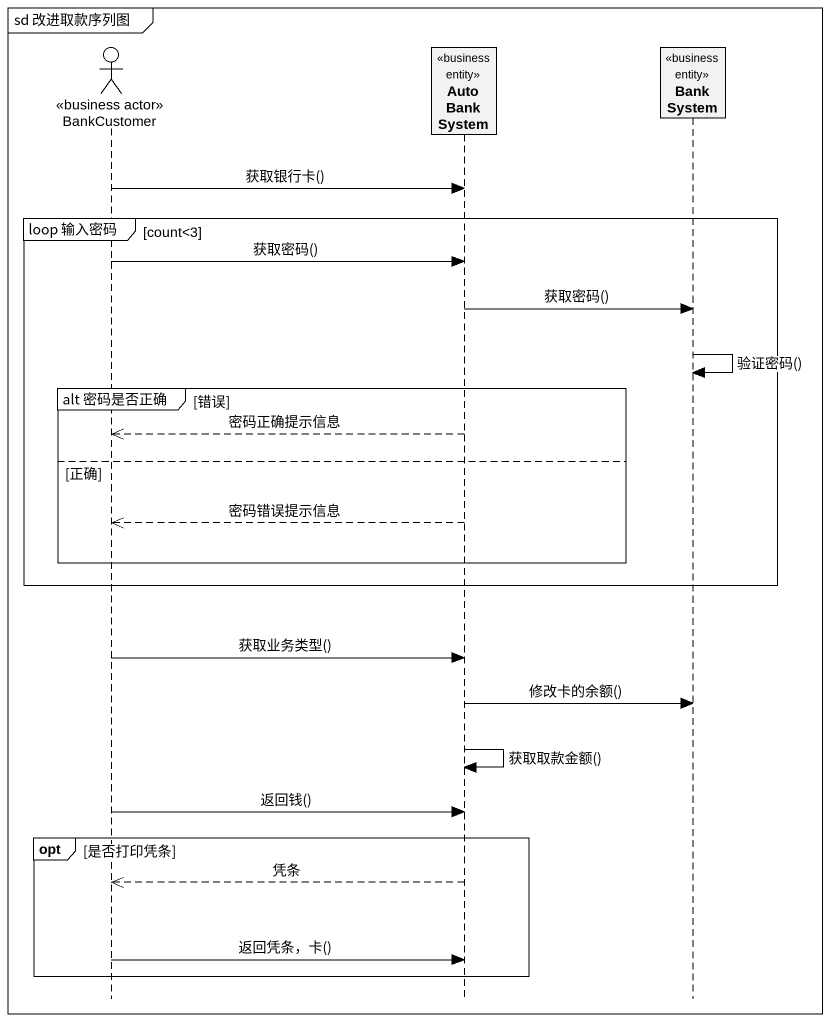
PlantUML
@startuml
mainframe sd 改进取款序列图
hide footbox
actor BankCustomer <<business actor>>
participant AutoBankSystem <<business entity>>
participant BankSystem <<business entity>>

BankCustomer -> AutoBankSystem : 获取银行卡()
group loop 输入密码 [count<3]
  BankCustomer -> AutoBankSystem : 获取密码()
  AutoBankSystem -> BankSystem : 获取密码()
  BankSystem -> BankSystem : 验证密码()
  group alt 密码是否正确 [错误]
    AutoBankSystem -->> BankCustomer : 密码正确提示信息
  else 正确
    AutoBankSystem -->> BankCustomer : 密码错误提示信息
  end
end
BankCustomer -> AutoBankSystem : 获取业务类型()
AutoBankSystem -> BankSystem : 修改卡的余额()
AutoBankSystem -> AutoBankSystem : 获取取款金额()
BankCustomer -> AutoBankSystem : 返回钱()
opt 是否打印凭条
  AutoBankSystem -->> BankCustomer : 凭条
  BankCustomer -> AutoBankSystem : 返回凭条，卡()
end
@enduml
